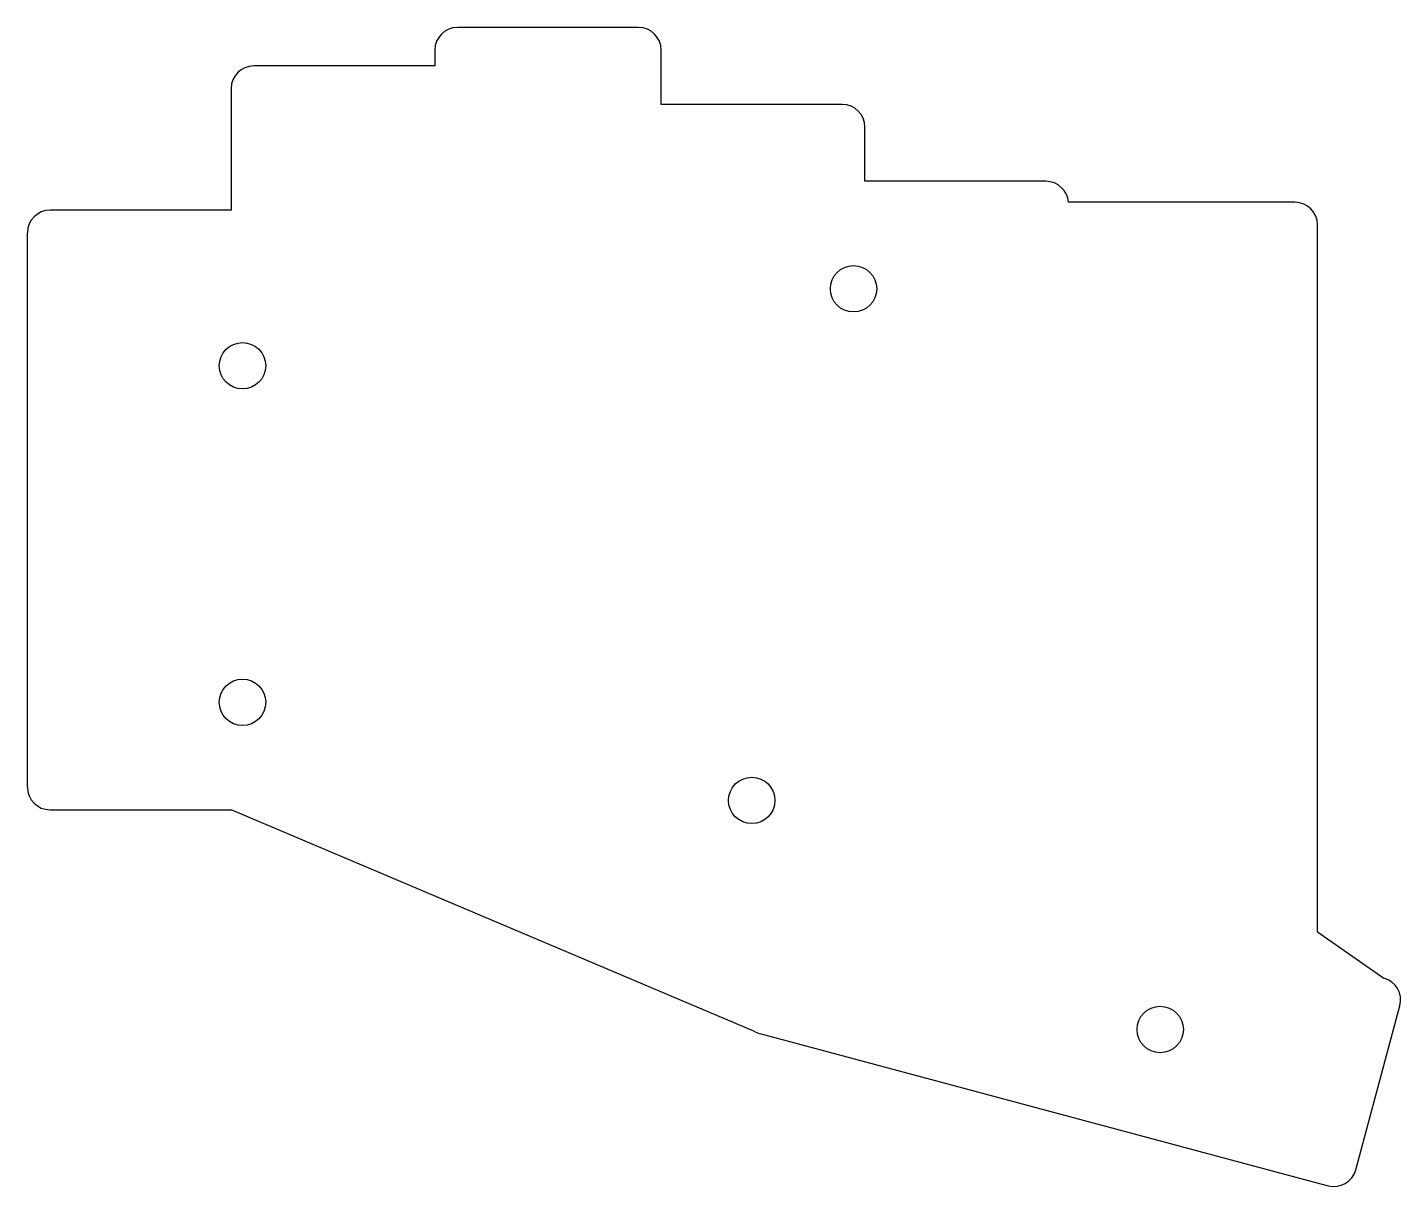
# Model space of a CAD drawing. Header units: millimetres. Extents: x 8 to 129, y -43 to 60.
import ezdxf

# ---------------------------------------------------------------- set-up
doc = ezdxf.new("R2010")
doc.units = ezdxf.units.MM

msp = doc.modelspace()

# ---------------------------------------------------------------- linework, layer by layer
for p, q in [((62, 59.65), (46, 59.65)), ((44, 57.65), (44, 56.25)), ((64, 52.85), (64, 57.65)), ((44, 56.25), (28, 56.25)), ((26, 54.25), (26, 43.5)), ((80, 52.85), (64, 52.85)), ((82, 46.05), (82, 50.85)), ((98, 46.05), (82, 46.05)), ((120, 44.2), (99.99, 44.2)), ((26, 43.5), (10, 43.5)), ((8, -7.5), (8, 41.5)), ((122, -20.3), (122, 42.2)), ((10, -9.5), (26, -9.5)), ((72.2, -29.06), (26, -9.5)), ((122, -20.3), (127.85, -24.38)), ((125.38, -41.32), (129.27, -26.83)), ((72.71, -29.27), (122.94, -42.73))]:
    msp.add_line(p, q)
for centre in [(81, 36.55), (27, 29.75), (27, 0), (72, -8.67), (108.1, -28.92)]:
    msp.add_circle(centre, 2.05)
for centre, start, end in [((46, 57.65), 90, 180), ((62, 57.65), 0, 90), ((28, 54.25), 90, 180), ((80, 50.85), 0, 90), ((98, 44.05), 4.3012, 90), ((120, 42.2), 0, 90), ((10, 41.5), 90, 180), ((10, -7.5), 180, 270), ((127.34, -26.31), 345, 75), ((73.22, -27.34), 239.1066, 255), ((123.45, -40.8), 255, 345)]:
    msp.add_arc(centre, 2, start, end)

doc.saveas('drawing.dxf')
